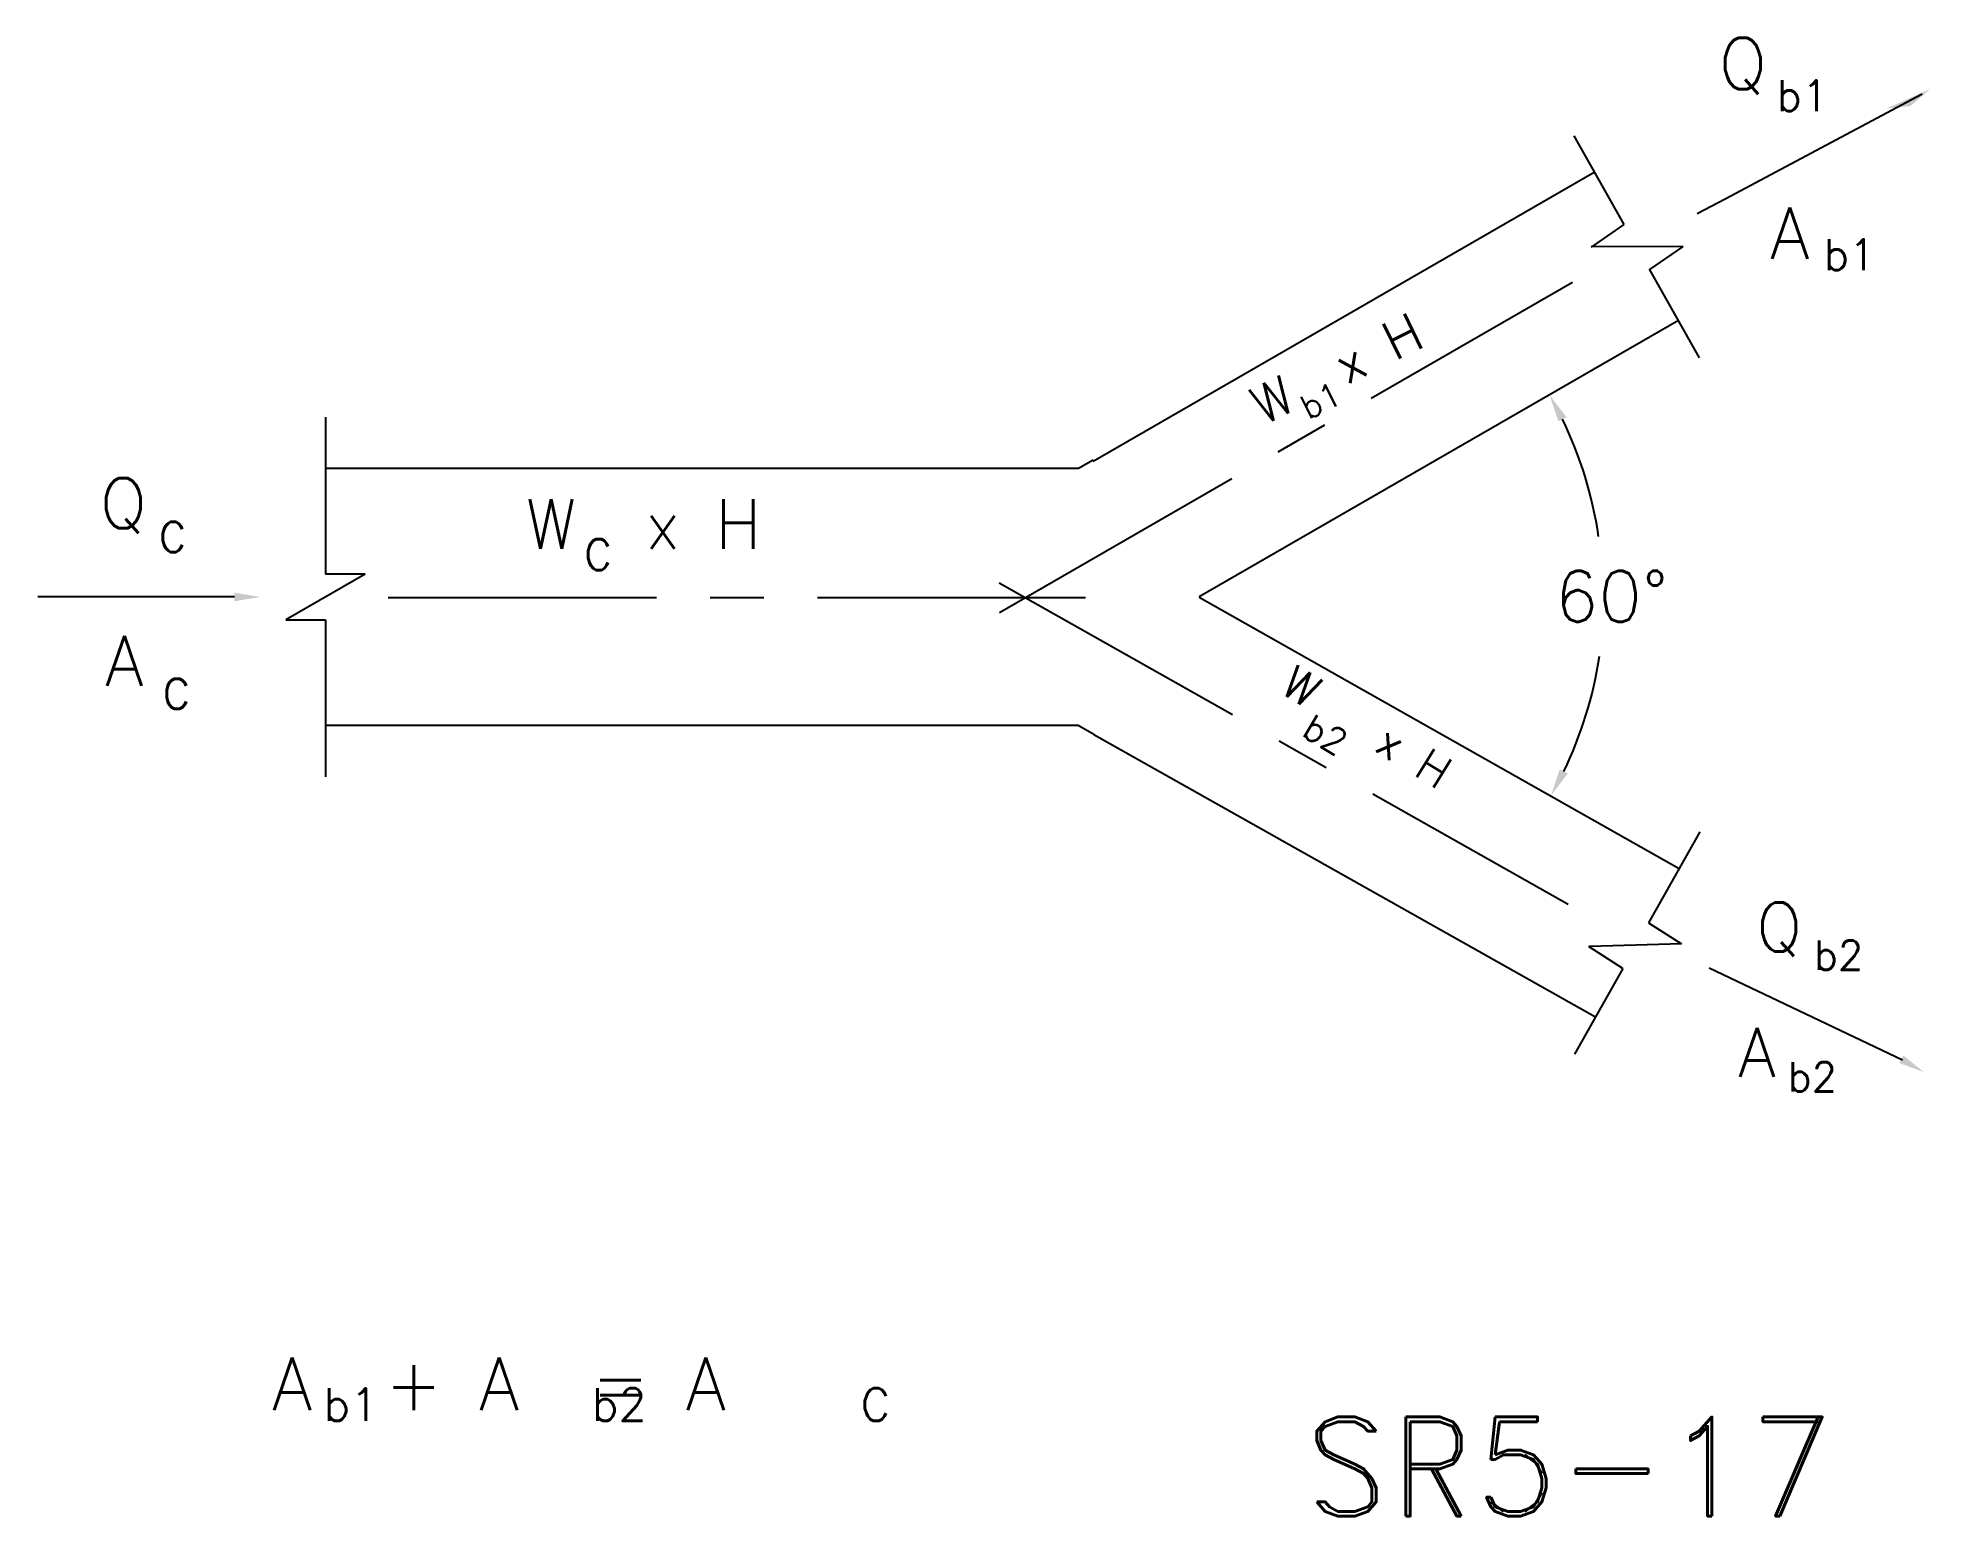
# Model space of a CAD drawing. Extents: x 1.41 to 10.23, y 1.12 to 8.01.
import ezdxf
from ezdxf.enums import TextEntityAlignment as Align

# ---------------------------------------------------------------- set-up
doc = ezdxf.new("R2010")
doc.units = 0
doc.header["$MEASUREMENT"] = 0
doc.linetypes.add('CENTER', pattern=[2, 1.25, -0.25, 0.25, -0.25])
doc.layers.get('0').update_dxf_attribs({"linetype": 'CONTINUOUS'})
doc.layers.add('CENTER', color=7, linetype='CENTER')
doc.styles.add('ROMAND', font='romand', dxfattribs={"height": 0.2})
doc.styles.add('ROMANS', font='romans')

msp = doc.modelspace()

# ---------------------------------------------------------------- linework, layer by layer
for p, q in [((10.1894, 7.7493), (9.2706, 7.2605)), ((8.8006, 7.1412), (8.5665, 7.5551)), ((6.3253, 6.0396), (8.66, 7.3856)), ((9.2706, 7.2605), (9.1402, 7.1911)), ((8.6469, 7.0364), (8.7999, 7.1413)), ((9.0746, 7.0394), (8.6463, 7.0376)), ((9.0717, 7.0379), (8.9187, 6.9329)), ((9.1518, 6.5203), (8.9182, 6.9332)), ((6.8193, 5.4078), (9.0525, 6.6957)), ((2.7468, 6.2442), (2.7468, 5.5132)), ((6.2561, 6.0048), (2.7468, 6.0048)), ((6.3248, 6.0445), (6.2561, 6.0048)), ((2.9322, 5.5132), (2.5613, 5.299)), ((2.9322, 5.5132), (2.7468, 5.5132)), ((1.7619, 5.4061), (1.406, 5.4061)), ((2.3225, 5.4061), (1.7619, 5.4061)), ((6.8184, 5.4046), (9.0561, 4.1416)), ((2.5613, 5.299), (2.7468, 5.299)), ((2.7468, 5.299), (2.7468, 4.568)), ((6.2542, 4.8074), (2.7468, 4.8074)), ((6.3277, 4.765), (6.2542, 4.8074)), ((6.3277, 4.765), (8.6668, 3.4498)), ((9.1525, 4.3117), (8.9139, 3.8884)), ((8.914, 3.8883), (9.0666, 3.7899)), ((8.6374, 3.7752), (8.6354, 3.7768)), ((8.6393, 3.7769), (8.6356, 3.7768)), ((8.7933, 3.6747), (8.6374, 3.7752)), ((9.0666, 3.7899), (8.6393, 3.7769)), ((8.7935, 3.6746), (8.5688, 3.276)), ((8.7933, 3.6747), (8.7935, 3.6746)), ((10.0978, 3.2483), (9.1958, 3.677))]:
    msp.add_line(p, q)
for centre, start, end in [((6.8369, 5.4173), 8.36116, 26.00153), ((6.8418, 5.4075), 334.10286, 351.43249)]:
    msp.add_arc(centre, 1.8637, start, end)
for points in [[(10.0237, 7.6828), (10.1343, 7.6937), (10.2261, 7.7731)], [(8.4932, 6.2244), (8.5307, 6.2443), (8.4523, 6.3468)], [(2.3225, 5.4261), (2.3225, 5.3862), (2.4422, 5.4061)], [(8.5371, 4.5836), (8.4996, 4.6034), (8.4589, 4.4809)], [(10.102, 3.2693), (10.0821, 3.2347), (10.1958, 3.1924)]]:
    msp.add_solid(points)
at = {"layer": 'CENTER'}
for p, q in [((5.8876, 5.3343), (8.559, 6.8728)), ((5.8862, 5.4725), (8.5382, 3.9754)), ((3.0392, 5.4038), (6.3594, 5.4038))]:
    msp.add_line(p, q, dxfattribs=at)

# ---------------------------------------------------------------- texts
for s, height, style, p in [('Q', 0.2396, 'ROMANS', (9.2399, 7.7721)), ('b1', 0.14376, 'ROMANS', (9.5112, 7.6707)), ('A', 0.2396, 'ROMANS', (9.4802, 6.9822)), ('b1', 0.14376, 'ROMANS', (9.7308, 6.9295)), ('Q', 0.2342, 'ROMANS', (1.6937, 5.7262)), ('W  x H', 0.23132, 'ROMANS', (3.6791, 5.6299)), ('C', 0.1405, 'ROMANS', (1.9708, 5.6154)), ('C', 0.1443, 'ROMANS', (3.9521, 5.5318)), ('A', 0.2342, 'ROMANS', (1.7189, 4.9914)), ('C', 0.1405, 'ROMANS', (1.9884, 4.885)), ('Q', 0.2282, 'ROMANS', (9.4146, 3.7537)), ('b2', 0.13692, 'ROMANS', (9.6851, 3.6684)), ('A', 0.2282, 'ROMANS', (9.3314, 3.1707)), ('b2', 0.13692, 'ROMANS', (9.5627, 3.1016)), ('A  + A  = A', 0.244507, 'ROMANS', (2.4977, 1.6174)), ('b1', 0.15249, 'ROMANS', (2.7379, 1.5663)), ('b2', 0.15249, 'ROMANS', (3.9885, 1.5663)), ('C', 0.1525, 'ROMANS', (5.2416, 1.5663)), ('SR5-17', 0.4621, 'ROMAND', (7.3074, 1.1229))]:
    msp.add_text(s, height=height, dxfattribs=dict(style=style)).set_placement(p)
at = {"style": 'ROMANS'}
for s, height, rotation, p in [('W  x H', 0.17915, 26.10698, (7.1165, 6.2033)), ('b1', 0.11172, 26.10698, (7.3267, 6.2308)), ('W   x H', 0.15356, 328.26146, (7.1884, 4.9654)), ('b2', 0.1197, 329.67618, (7.2905, 4.763))]:
    msp.add_text(s, height=height, rotation=rotation, dxfattribs=at).set_placement(p)
msp.add_text('60%%d', height=0.2371, dxfattribs=at).set_placement((8.741, 5.4091), align=Align.MIDDLE_CENTER)

doc.saveas('drawing.dxf')
